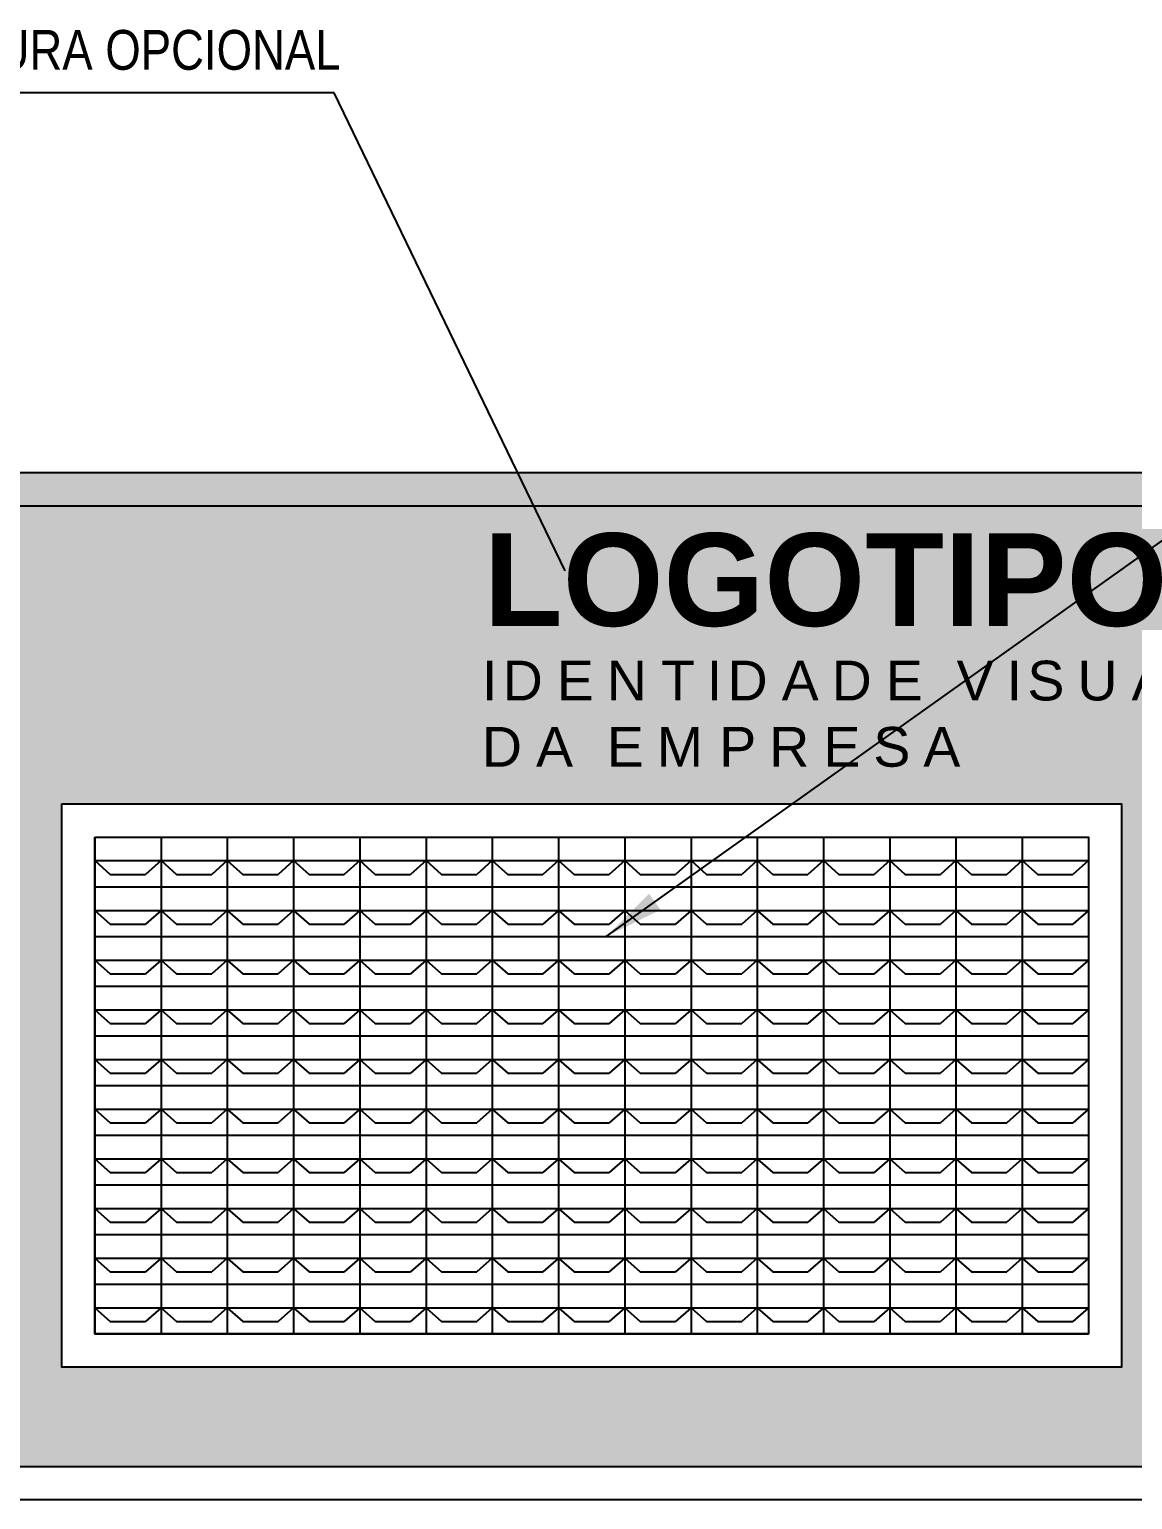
# Model space of a CAD drawing. Header units: millimetres. Extents: x 1170 to 1315, y 90 to 135.
# Drawn here: x 1214.88 to 1218.211, y 110.199 to 114.637 of the extents above; entities that cross this region are included whole.
import ezdxf

# ---------------------------------------------------------------- set-up
doc = ezdxf.new("R2010")
doc.units = ezdxf.units.MM
doc.header["$LTSCALE"] = 20
doc.header["$MEASUREMENT"] = 0
doc.layers.get('0').update_dxf_attribs({"linetype": 'CONTINUOUS'})
doc.layers.add('COTA', color=7, linetype='CONTINUOUS')
doc.layers.add('E-Cta-W', color=7, linetype='CONTINUOUS', lineweight=20)
doc.styles.add('F2', font='ARIALN.TTF')
doc.styles.add('ROMANS', font='romans.shx', dxfattribs={"height": 0.1})
doc.dimstyles.get("Standard").update_dxf_attribs({"dimtxt": 0.18, "dimasz": 0.18, "dimexe": 0.18, "dimexo": 0.0625, "dimgap": 0.09, "dimtad": 0, "dimtih": 1, "dimtoh": 1, "dimdec": 4, "dimzin": 0, "dimdsep": 46, "dimtxsty": 'Standard', "dimcen": 0.09, "dimadec": 0, "dimazin": 0, "dimtfac": 1, "dimtdec": 4, "dimtofl": 0, "dimtmove": 0, "dimatfit": 3, "dimfxl": 1, "dimtolj": 1, "dimtzin": 0, "dimarcsym": 0})

msp = doc.modelspace()

# ---------------------------------------------------------------- hatches: boundary and pattern name
h = msp.add_hatch()
h.set_pattern_fill('DOTS,_O', color=8)
h.set_pattern_definition([(0, (-0.52777, 1.53314), (0.03125, 0.0625), [0, -0.0625])])
h.paths.add_polyline_path([(1196.0679, 113.2987), (1218.9666, 113.2987), (1218.9666, 110.2987), (1196.0666, 110.2987)])
h.paths.add_polyline_path([(1214.9779, 112.2987), (1218.1779, 112.2987), (1218.1779, 110.5987), (1214.9779, 110.5987)], flags=16)
h.paths.add_polyline_path([(1210.4479, 112.2987), (1213.6479, 112.2987), (1213.6479, 110.5987), (1210.4479, 110.5987)], flags=16)
h.paths.add_polyline_path([(1205.9179, 112.2987), (1209.1179, 112.2987), (1209.1179, 110.5987), (1205.9179, 110.5987)], flags=16)
h.paths.add_polyline_path([(1201.3879, 112.2987), (1204.5879, 112.2987), (1204.5879, 110.5987), (1201.3879, 110.5987)], flags=16)
h.paths.add_polyline_path([(1196.8579, 112.2987), (1200.0579, 112.2987), (1200.0579, 110.5987), (1196.8579, 110.5987)], flags=16)

# ---------------------------------------------------------------- linework, layer by layer
at = {"layer": 'COTA', "color": 5, "linetype": 'Continuous'}
for p, q in [((1195.9679, 113.2987), (1219.0666, 113.2987)), ((1195.9679, 113.1987), (1219.0666, 113.1987))]:
    msp.add_line(p, q, dxfattribs=at)
at = {"layer": 'COTA', "color": 7, "linetype": 'Continuous'}
msp.add_line((1215.0779, 112.1987), (1218.0779, 112.1987), dxfattribs=at)
msp.add_line((1215.0779, 112.1987), (1218.0779, 112.1987), dxfattribs=at)
at = {"layer": 'COTA', "color": 8, "linetype": 'Continuous'}
for p, q in [((1215.0779, 112.1987), (1215.0779, 112.0487)), ((1215.2779, 112.1987), (1215.2779, 112.0487)), ((1215.4779, 112.1987), (1215.4779, 112.0487)), ((1215.6779, 112.1987), (1215.6779, 112.0487)), ((1215.8779, 112.1987), (1215.8779, 112.0487)), ((1216.0779, 112.1987), (1216.0779, 112.0487)), ((1216.2779, 112.1987), (1216.2779, 112.0487)), ((1216.4779, 112.1987), (1216.4779, 112.0487)), ((1216.6779, 112.1987), (1216.6779, 112.0487)), ((1216.8779, 112.1987), (1216.8779, 112.0487)), ((1217.0779, 112.1987), (1217.0779, 112.0487)), ((1217.2779, 112.1987), (1217.2779, 112.0487)), ((1217.4779, 112.1987), (1217.4779, 112.0487)), ((1217.6779, 112.1987), (1217.6779, 112.0487)), ((1217.8779, 112.1987), (1217.8779, 112.0487)), ((1218.0779, 112.1987), (1218.0779, 110.6987)), ((1215.0779, 112.1274), (1215.1247, 112.0859)), ((1215.0779, 112.1274), (1215.2779, 112.1274)), ((1215.2779, 112.1274), (1215.231, 112.0859)), ((1215.2779, 112.1274), (1215.3247, 112.0859)), ((1215.2779, 112.1274), (1215.4779, 112.1274)), ((1215.4779, 112.1274), (1215.431, 112.0859)), ((1215.4779, 112.1274), (1215.5247, 112.0859)), ((1215.4779, 112.1274), (1215.6779, 112.1274)), ((1215.6779, 112.1274), (1215.631, 112.0859)), ((1215.6779, 112.1274), (1215.7247, 112.0859)), ((1215.6779, 112.1274), (1215.8779, 112.1274)), ((1215.8779, 112.1274), (1215.831, 112.0859)), ((1215.8779, 112.1274), (1215.9247, 112.0859)), ((1215.8779, 112.1274), (1216.0779, 112.1274)), ((1216.0779, 112.1274), (1216.031, 112.0859)), ((1216.0779, 112.1274), (1216.1247, 112.0859)), ((1216.0779, 112.1274), (1216.2779, 112.1274)), ((1216.2779, 112.1274), (1216.231, 112.0859)), ((1216.2779, 112.1274), (1216.3247, 112.0859)), ((1216.2779, 112.1274), (1216.4779, 112.1274)), ((1216.4779, 112.1274), (1216.431, 112.0859)), ((1216.4779, 112.1274), (1216.5247, 112.0859)), ((1216.4779, 112.1274), (1216.6779, 112.1274)), ((1216.6779, 112.1274), (1216.631, 112.0859)), ((1216.6779, 112.1274), (1216.7247, 112.0859)), ((1216.6779, 112.1274), (1216.8779, 112.1274)), ((1216.8779, 112.1274), (1216.831, 112.0859)), ((1216.8779, 112.1274), (1216.9247, 112.0859)), ((1216.8779, 112.1274), (1217.0779, 112.1274)), ((1217.0779, 112.1274), (1217.031, 112.0859)), ((1217.0779, 112.1274), (1217.1247, 112.0859)), ((1217.0779, 112.1274), (1217.2779, 112.1274)), ((1217.2779, 112.1274), (1217.231, 112.0859)), ((1217.2779, 112.1274), (1217.3247, 112.0859)), ((1217.2779, 112.1274), (1217.4779, 112.1274)), ((1217.4779, 112.1274), (1217.431, 112.0859)), ((1217.4779, 112.1274), (1217.5247, 112.0859)), ((1217.4779, 112.1274), (1217.6779, 112.1274)), ((1217.6779, 112.1274), (1217.631, 112.0859)), ((1217.6779, 112.1274), (1217.7247, 112.0859)), ((1217.6779, 112.1274), (1217.8779, 112.1274)), ((1217.8779, 112.1274), (1217.831, 112.0859)), ((1217.8779, 112.1274), (1217.9247, 112.0859)), ((1217.8779, 112.1274), (1218.0779, 112.1274)), ((1218.0779, 112.1274), (1218.031, 112.0859)), ((1215.1247, 112.0859), (1215.231, 112.0859)), ((1215.3247, 112.0859), (1215.431, 112.0859)), ((1215.5247, 112.0859), (1215.631, 112.0859)), ((1215.7247, 112.0859), (1215.831, 112.0859)), ((1215.9247, 112.0859), (1216.031, 112.0859)), ((1216.1247, 112.0859), (1216.231, 112.0859)), ((1216.3247, 112.0859), (1216.431, 112.0859)), ((1216.5247, 112.0859), (1216.631, 112.0859)), ((1216.7247, 112.0859), (1216.831, 112.0859)), ((1216.9247, 112.0859), (1217.031, 112.0859)), ((1217.1247, 112.0859), (1217.231, 112.0859)), ((1217.3247, 112.0859), (1217.431, 112.0859)), ((1217.5247, 112.0859), (1217.631, 112.0859)), ((1217.7247, 112.0859), (1217.831, 112.0859)), ((1217.9247, 112.0859), (1218.031, 112.0859)), ((1215.0779, 112.0487), (1215.0779, 111.8987)), ((1215.0779, 112.0487), (1215.2779, 112.0487)), ((1215.2779, 112.0487), (1215.2779, 111.8987)), ((1215.2779, 112.0487), (1215.4779, 112.0487)), ((1215.4779, 112.0487), (1215.4779, 111.8987)), ((1215.4779, 112.0487), (1215.6779, 112.0487)), ((1215.6779, 112.0487), (1215.6779, 111.8987)), ((1215.6779, 112.0487), (1215.8779, 112.0487)), ((1215.8779, 112.0487), (1215.8779, 111.8987)), ((1215.8779, 112.0487), (1216.0779, 112.0487)), ((1216.0779, 112.0487), (1216.0779, 111.8987)), ((1216.0779, 112.0487), (1216.2779, 112.0487)), ((1216.2779, 112.0487), (1216.2779, 111.8987)), ((1216.2779, 112.0487), (1216.4779, 112.0487)), ((1216.4779, 112.0487), (1216.4779, 111.8987)), ((1216.4779, 112.0487), (1216.6779, 112.0487)), ((1216.6779, 112.0487), (1216.6779, 111.8987)), ((1216.6779, 112.0487), (1216.8779, 112.0487)), ((1216.8779, 112.0487), (1216.8779, 111.8987)), ((1216.8779, 112.0487), (1217.0779, 112.0487)), ((1217.0779, 112.0487), (1217.0779, 111.8987)), ((1217.0779, 112.0487), (1217.2779, 112.0487)), ((1217.2779, 112.0487), (1217.2779, 111.8987)), ((1217.2779, 112.0487), (1217.4779, 112.0487)), ((1217.4779, 112.0487), (1217.4779, 111.8987)), ((1217.4779, 112.0487), (1217.6779, 112.0487)), ((1217.6779, 112.0487), (1217.6779, 111.8987)), ((1217.6779, 112.0487), (1217.8779, 112.0487)), ((1217.8779, 112.0487), (1217.8779, 111.8987)), ((1217.8779, 112.0487), (1218.0779, 112.0487)), ((1215.0779, 111.9774), (1215.1247, 111.9359)), ((1215.0779, 111.9774), (1215.2779, 111.9774)), ((1215.2779, 111.9774), (1215.231, 111.9359)), ((1215.2779, 111.9774), (1215.3247, 111.9359)), ((1215.2779, 111.9774), (1215.4779, 111.9774)), ((1215.4779, 111.9774), (1215.431, 111.9359)), ((1215.4779, 111.9774), (1215.5247, 111.9359)), ((1215.4779, 111.9774), (1215.6779, 111.9774)), ((1215.6779, 111.9774), (1215.631, 111.9359)), ((1215.6779, 111.9774), (1215.7247, 111.9359)), ((1215.6779, 111.9774), (1215.8779, 111.9774)), ((1215.8779, 111.9774), (1215.831, 111.9359)), ((1215.8779, 111.9774), (1215.9247, 111.9359)), ((1215.8779, 111.9774), (1216.0779, 111.9774)), ((1216.0779, 111.9774), (1216.031, 111.9359)), ((1216.0779, 111.9774), (1216.1247, 111.9359)), ((1216.0779, 111.9774), (1216.2779, 111.9774)), ((1216.2779, 111.9774), (1216.231, 111.9359)), ((1216.2779, 111.9774), (1216.3247, 111.9359)), ((1216.2779, 111.9774), (1216.4779, 111.9774)), ((1216.4779, 111.9774), (1216.431, 111.9359)), ((1216.4779, 111.9774), (1216.5247, 111.9359)), ((1216.4779, 111.9774), (1216.6779, 111.9774)), ((1216.6779, 111.9774), (1216.631, 111.9359)), ((1216.6779, 111.9774), (1216.7247, 111.9359)), ((1216.6779, 111.9774), (1216.8779, 111.9774)), ((1216.8779, 111.9774), (1216.831, 111.9359)), ((1216.8779, 111.9774), (1216.9247, 111.9359)), ((1216.8779, 111.9774), (1217.0779, 111.9774)), ((1217.0779, 111.9774), (1217.031, 111.9359)), ((1217.0779, 111.9774), (1217.1247, 111.9359)), ((1217.0779, 111.9774), (1217.2779, 111.9774)), ((1217.2779, 111.9774), (1217.231, 111.9359)), ((1217.2779, 111.9774), (1217.3247, 111.9359)), ((1217.2779, 111.9774), (1217.4779, 111.9774)), ((1217.4779, 111.9774), (1217.431, 111.9359)), ((1217.4779, 111.9774), (1217.5247, 111.9359)), ((1217.4779, 111.9774), (1217.6779, 111.9774)), ((1217.6779, 111.9774), (1217.631, 111.9359)), ((1217.6779, 111.9774), (1217.7247, 111.9359)), ((1217.6779, 111.9774), (1217.8779, 111.9774)), ((1217.8779, 111.9774), (1217.831, 111.9359)), ((1217.8779, 111.9774), (1217.9247, 111.9359)), ((1217.8779, 111.9774), (1218.0779, 111.9774)), ((1218.0779, 111.9774), (1218.031, 111.9359)), ((1215.1247, 111.9359), (1215.231, 111.9359)), ((1215.3247, 111.9359), (1215.431, 111.9359)), ((1215.5247, 111.9359), (1215.631, 111.9359)), ((1215.7247, 111.9359), (1215.831, 111.9359)), ((1215.9247, 111.9359), (1216.031, 111.9359)), ((1216.1247, 111.9359), (1216.231, 111.9359)), ((1216.3247, 111.9359), (1216.431, 111.9359)), ((1216.5247, 111.9359), (1216.631, 111.9359)), ((1216.7247, 111.9359), (1216.831, 111.9359)), ((1216.9247, 111.9359), (1217.031, 111.9359)), ((1217.1247, 111.9359), (1217.231, 111.9359)), ((1217.3247, 111.9359), (1217.431, 111.9359)), ((1217.5247, 111.9359), (1217.631, 111.9359)), ((1217.7247, 111.9359), (1217.831, 111.9359)), ((1217.9247, 111.9359), (1218.031, 111.9359)), ((1215.0779, 111.8987), (1215.0779, 111.7487)), ((1215.0779, 111.8987), (1215.2779, 111.8987)), ((1215.2779, 111.8987), (1215.2779, 111.7487)), ((1215.2779, 111.8987), (1215.4779, 111.8987)), ((1215.4779, 111.8987), (1215.4779, 111.7487)), ((1215.4779, 111.8987), (1215.6779, 111.8987)), ((1215.6779, 111.8987), (1215.6779, 111.7487)), ((1215.6779, 111.8987), (1215.8779, 111.8987)), ((1215.8779, 111.8987), (1215.8779, 111.7487)), ((1215.8779, 111.8987), (1216.0779, 111.8987)), ((1216.0779, 111.8987), (1216.0779, 111.7487)), ((1216.0779, 111.8987), (1216.2779, 111.8987)), ((1216.2779, 111.8987), (1216.2779, 111.7487)), ((1216.2779, 111.8987), (1216.4779, 111.8987)), ((1216.4779, 111.8987), (1216.4779, 111.7487)), ((1216.4779, 111.8987), (1216.6779, 111.8987)), ((1216.6779, 111.8987), (1216.6779, 111.7487)), ((1216.6779, 111.8987), (1216.8779, 111.8987)), ((1216.8779, 111.8987), (1216.8779, 111.7487)), ((1216.8779, 111.8987), (1217.0779, 111.8987)), ((1217.0779, 111.8987), (1217.0779, 111.7487)), ((1217.0779, 111.8987), (1217.2779, 111.8987)), ((1217.2779, 111.8987), (1217.2779, 111.7487)), ((1217.2779, 111.8987), (1217.4779, 111.8987)), ((1217.4779, 111.8987), (1217.4779, 111.7487)), ((1217.4779, 111.8987), (1217.6779, 111.8987)), ((1217.6779, 111.8987), (1217.6779, 111.7487)), ((1217.6779, 111.8987), (1217.8779, 111.8987)), ((1217.8779, 111.8987), (1217.8779, 111.7487)), ((1217.8779, 111.8987), (1218.0779, 111.8987)), ((1215.0779, 111.8274), (1215.1247, 111.7859)), ((1215.0779, 111.8274), (1215.2779, 111.8274)), ((1215.2779, 111.8274), (1215.231, 111.7859)), ((1215.2779, 111.8274), (1215.3247, 111.7859)), ((1215.2779, 111.8274), (1215.4779, 111.8274)), ((1215.4779, 111.8274), (1215.431, 111.7859)), ((1215.4779, 111.8274), (1215.5247, 111.7859)), ((1215.4779, 111.8274), (1215.6779, 111.8274)), ((1215.6779, 111.8274), (1215.631, 111.7859)), ((1215.6779, 111.8274), (1215.7247, 111.7859)), ((1215.6779, 111.8274), (1215.8779, 111.8274)), ((1215.8779, 111.8274), (1215.831, 111.7859)), ((1215.8779, 111.8274), (1215.9247, 111.7859)), ((1215.8779, 111.8274), (1216.0779, 111.8274)), ((1216.0779, 111.8274), (1216.031, 111.7859)), ((1216.0779, 111.8274), (1216.1247, 111.7859)), ((1216.0779, 111.8274), (1216.2779, 111.8274)), ((1216.2779, 111.8274), (1216.231, 111.7859)), ((1216.2779, 111.8274), (1216.3247, 111.7859)), ((1216.2779, 111.8274), (1216.4779, 111.8274)), ((1216.4779, 111.8274), (1216.431, 111.7859)), ((1216.4779, 111.8274), (1216.5247, 111.7859)), ((1216.4779, 111.8274), (1216.6779, 111.8274)), ((1216.6779, 111.8274), (1216.631, 111.7859)), ((1216.6779, 111.8274), (1216.7247, 111.7859)), ((1216.6779, 111.8274), (1216.8779, 111.8274)), ((1216.8779, 111.8274), (1216.831, 111.7859)), ((1216.8779, 111.8274), (1216.9247, 111.7859)), ((1216.8779, 111.8274), (1217.0779, 111.8274)), ((1217.0779, 111.8274), (1217.031, 111.7859)), ((1217.0779, 111.8274), (1217.1247, 111.7859)), ((1217.0779, 111.8274), (1217.2779, 111.8274)), ((1217.2779, 111.8274), (1217.231, 111.7859)), ((1217.2779, 111.8274), (1217.3247, 111.7859)), ((1217.2779, 111.8274), (1217.4779, 111.8274)), ((1217.4779, 111.8274), (1217.431, 111.7859)), ((1217.4779, 111.8274), (1217.5247, 111.7859)), ((1217.4779, 111.8274), (1217.6779, 111.8274)), ((1217.6779, 111.8274), (1217.631, 111.7859)), ((1217.6779, 111.8274), (1217.7247, 111.7859)), ((1217.6779, 111.8274), (1217.8779, 111.8274)), ((1217.8779, 111.8274), (1217.831, 111.7859)), ((1217.8779, 111.8274), (1217.9247, 111.7859)), ((1217.8779, 111.8274), (1218.0779, 111.8274)), ((1218.0779, 111.8274), (1218.031, 111.7859)), ((1215.0779, 111.7487), (1215.0779, 111.5987)), ((1215.0779, 111.7487), (1215.2779, 111.7487)), ((1215.1247, 111.7859), (1215.231, 111.7859)), ((1215.2779, 111.7487), (1215.2779, 111.5987)), ((1215.2779, 111.7487), (1215.4779, 111.7487)), ((1215.3247, 111.7859), (1215.431, 111.7859)), ((1215.4779, 111.7487), (1215.4779, 111.5987)), ((1215.4779, 111.7487), (1215.6779, 111.7487)), ((1215.5247, 111.7859), (1215.631, 111.7859)), ((1215.6779, 111.7487), (1215.6779, 111.5987)), ((1215.6779, 111.7487), (1215.8779, 111.7487)), ((1215.7247, 111.7859), (1215.831, 111.7859)), ((1215.8779, 111.7487), (1215.8779, 111.5987)), ((1215.8779, 111.7487), (1216.0779, 111.7487)), ((1215.9247, 111.7859), (1216.031, 111.7859)), ((1216.0779, 111.7487), (1216.0779, 111.5987)), ((1216.0779, 111.7487), (1216.2779, 111.7487)), ((1216.1247, 111.7859), (1216.231, 111.7859)), ((1216.2779, 111.7487), (1216.2779, 111.5987)), ((1216.2779, 111.7487), (1216.4779, 111.7487)), ((1216.3247, 111.7859), (1216.431, 111.7859)), ((1216.4779, 111.7487), (1216.4779, 111.5987)), ((1216.4779, 111.7487), (1216.6779, 111.7487)), ((1216.5247, 111.7859), (1216.631, 111.7859)), ((1216.6779, 111.7487), (1216.6779, 111.5987)), ((1216.6779, 111.7487), (1216.8779, 111.7487)), ((1216.7247, 111.7859), (1216.831, 111.7859)), ((1216.8779, 111.7487), (1216.8779, 111.5987)), ((1216.8779, 111.7487), (1217.0779, 111.7487)), ((1216.9247, 111.7859), (1217.031, 111.7859)), ((1217.0779, 111.7487), (1217.0779, 111.5987)), ((1217.0779, 111.7487), (1217.2779, 111.7487)), ((1217.1247, 111.7859), (1217.231, 111.7859)), ((1217.2779, 111.7487), (1217.2779, 111.5987)), ((1217.2779, 111.7487), (1217.4779, 111.7487)), ((1217.3247, 111.7859), (1217.431, 111.7859)), ((1217.4779, 111.7487), (1217.4779, 111.5987)), ((1217.4779, 111.7487), (1217.6779, 111.7487)), ((1217.5247, 111.7859), (1217.631, 111.7859)), ((1217.6779, 111.7487), (1217.6779, 111.5987)), ((1217.6779, 111.7487), (1217.8779, 111.7487)), ((1217.7247, 111.7859), (1217.831, 111.7859)), ((1217.8779, 111.7487), (1217.8779, 111.5987)), ((1217.8779, 111.7487), (1218.0779, 111.7487)), ((1217.9247, 111.7859), (1218.031, 111.7859)), ((1215.0779, 111.6774), (1215.1247, 111.6359)), ((1215.0779, 111.6774), (1215.2779, 111.6774)), ((1215.2779, 111.6774), (1215.231, 111.6359)), ((1215.2779, 111.6774), (1215.3247, 111.6359)), ((1215.2779, 111.6774), (1215.4779, 111.6774)), ((1215.4779, 111.6774), (1215.431, 111.6359)), ((1215.4779, 111.6774), (1215.5247, 111.6359)), ((1215.4779, 111.6774), (1215.6779, 111.6774)), ((1215.6779, 111.6774), (1215.631, 111.6359)), ((1215.6779, 111.6774), (1215.7247, 111.6359)), ((1215.6779, 111.6774), (1215.8779, 111.6774)), ((1215.8779, 111.6774), (1215.831, 111.6359)), ((1215.8779, 111.6774), (1215.9247, 111.6359)), ((1215.8779, 111.6774), (1216.0779, 111.6774)), ((1216.0779, 111.6774), (1216.031, 111.6359)), ((1216.0779, 111.6774), (1216.1247, 111.6359)), ((1216.0779, 111.6774), (1216.2779, 111.6774)), ((1216.2779, 111.6774), (1216.231, 111.6359)), ((1216.2779, 111.6774), (1216.3247, 111.6359)), ((1216.2779, 111.6774), (1216.4779, 111.6774)), ((1216.4779, 111.6774), (1216.431, 111.6359)), ((1216.4779, 111.6774), (1216.5247, 111.6359)), ((1216.4779, 111.6774), (1216.6779, 111.6774)), ((1216.6779, 111.6774), (1216.631, 111.6359)), ((1216.6779, 111.6774), (1216.7247, 111.6359)), ((1216.6779, 111.6774), (1216.8779, 111.6774)), ((1216.8779, 111.6774), (1216.831, 111.6359)), ((1216.8779, 111.6774), (1216.9247, 111.6359)), ((1216.8779, 111.6774), (1217.0779, 111.6774)), ((1217.0779, 111.6774), (1217.031, 111.6359)), ((1217.0779, 111.6774), (1217.1247, 111.6359)), ((1217.0779, 111.6774), (1217.2779, 111.6774)), ((1217.2779, 111.6774), (1217.231, 111.6359)), ((1217.2779, 111.6774), (1217.3247, 111.6359)), ((1217.2779, 111.6774), (1217.4779, 111.6774)), ((1217.4779, 111.6774), (1217.431, 111.6359)), ((1217.4779, 111.6774), (1217.5247, 111.6359)), ((1217.4779, 111.6774), (1217.6779, 111.6774)), ((1217.6779, 111.6774), (1217.631, 111.6359)), ((1217.6779, 111.6774), (1217.7247, 111.6359)), ((1217.6779, 111.6774), (1217.8779, 111.6774)), ((1217.8779, 111.6774), (1217.831, 111.6359)), ((1217.8779, 111.6774), (1217.9247, 111.6359)), ((1217.8779, 111.6774), (1218.0779, 111.6774)), ((1218.0779, 111.6774), (1218.031, 111.6359)), ((1215.1247, 111.6359), (1215.231, 111.6359)), ((1215.3247, 111.6359), (1215.431, 111.6359)), ((1215.5247, 111.6359), (1215.631, 111.6359)), ((1215.7247, 111.6359), (1215.831, 111.6359)), ((1215.9247, 111.6359), (1216.031, 111.6359)), ((1216.1247, 111.6359), (1216.231, 111.6359)), ((1216.3247, 111.6359), (1216.431, 111.6359)), ((1216.5247, 111.6359), (1216.631, 111.6359)), ((1216.7247, 111.6359), (1216.831, 111.6359)), ((1216.9247, 111.6359), (1217.031, 111.6359)), ((1217.1247, 111.6359), (1217.231, 111.6359)), ((1217.3247, 111.6359), (1217.431, 111.6359)), ((1217.5247, 111.6359), (1217.631, 111.6359)), ((1217.7247, 111.6359), (1217.831, 111.6359)), ((1217.9247, 111.6359), (1218.031, 111.6359)), ((1215.0779, 111.5987), (1215.0779, 111.4487)), ((1215.0779, 111.5987), (1215.2779, 111.5987)), ((1215.2779, 111.5987), (1215.2779, 111.4487)), ((1215.2779, 111.5987), (1215.4779, 111.5987)), ((1215.4779, 111.5987), (1215.4779, 111.4487)), ((1215.4779, 111.5987), (1215.6779, 111.5987)), ((1215.6779, 111.5987), (1215.6779, 111.4487)), ((1215.6779, 111.5987), (1215.8779, 111.5987)), ((1215.8779, 111.5987), (1215.8779, 111.4487)), ((1215.8779, 111.5987), (1216.0779, 111.5987)), ((1216.0779, 111.5987), (1216.0779, 111.4487)), ((1216.0779, 111.5987), (1216.2779, 111.5987)), ((1216.2779, 111.5987), (1216.2779, 111.4487)), ((1216.2779, 111.5987), (1216.4779, 111.5987)), ((1216.4779, 111.5987), (1216.4779, 111.4487)), ((1216.4779, 111.5987), (1216.6779, 111.5987)), ((1216.6779, 111.5987), (1216.6779, 111.4487)), ((1216.6779, 111.5987), (1216.8779, 111.5987)), ((1216.8779, 111.5987), (1216.8779, 111.4487)), ((1216.8779, 111.5987), (1217.0779, 111.5987)), ((1217.0779, 111.5987), (1217.0779, 111.4487)), ((1217.0779, 111.5987), (1217.2779, 111.5987)), ((1217.2779, 111.5987), (1217.2779, 111.4487)), ((1217.2779, 111.5987), (1217.4779, 111.5987)), ((1217.4779, 111.5987), (1217.4779, 111.4487)), ((1217.4779, 111.5987), (1217.6779, 111.5987)), ((1217.6779, 111.5987), (1217.6779, 111.4487)), ((1217.6779, 111.5987), (1217.8779, 111.5987)), ((1217.8779, 111.5987), (1217.8779, 111.4487)), ((1217.8779, 111.5987), (1218.0779, 111.5987)), ((1215.0779, 111.5274), (1215.1247, 111.4859)), ((1215.0779, 111.5274), (1215.2779, 111.5274)), ((1215.2779, 111.5274), (1215.231, 111.4859)), ((1215.2779, 111.5274), (1215.3247, 111.4859)), ((1215.2779, 111.5274), (1215.4779, 111.5274)), ((1215.4779, 111.5274), (1215.431, 111.4859)), ((1215.4779, 111.5274), (1215.5247, 111.4859)), ((1215.4779, 111.5274), (1215.6779, 111.5274)), ((1215.6779, 111.5274), (1215.631, 111.4859)), ((1215.6779, 111.5274), (1215.7247, 111.4859)), ((1215.6779, 111.5274), (1215.8779, 111.5274)), ((1215.8779, 111.5274), (1215.831, 111.4859)), ((1215.8779, 111.5274), (1215.9247, 111.4859)), ((1215.8779, 111.5274), (1216.0779, 111.5274)), ((1216.0779, 111.5274), (1216.031, 111.4859)), ((1216.0779, 111.5274), (1216.1247, 111.4859)), ((1216.0779, 111.5274), (1216.2779, 111.5274)), ((1216.2779, 111.5274), (1216.231, 111.4859)), ((1216.2779, 111.5274), (1216.3247, 111.4859)), ((1216.2779, 111.5274), (1216.4779, 111.5274)), ((1216.4779, 111.5274), (1216.431, 111.4859)), ((1216.4779, 111.5274), (1216.5247, 111.4859)), ((1216.4779, 111.5274), (1216.6779, 111.5274)), ((1216.6779, 111.5274), (1216.631, 111.4859)), ((1216.6779, 111.5274), (1216.7247, 111.4859)), ((1216.6779, 111.5274), (1216.8779, 111.5274)), ((1216.8779, 111.5274), (1216.831, 111.4859)), ((1216.8779, 111.5274), (1216.9247, 111.4859)), ((1216.8779, 111.5274), (1217.0779, 111.5274)), ((1217.0779, 111.5274), (1217.031, 111.4859)), ((1217.0779, 111.5274), (1217.1247, 111.4859)), ((1217.0779, 111.5274), (1217.2779, 111.5274)), ((1217.2779, 111.5274), (1217.231, 111.4859)), ((1217.2779, 111.5274), (1217.3247, 111.4859)), ((1217.2779, 111.5274), (1217.4779, 111.5274)), ((1217.4779, 111.5274), (1217.431, 111.4859)), ((1217.4779, 111.5274), (1217.5247, 111.4859)), ((1217.4779, 111.5274), (1217.6779, 111.5274)), ((1217.6779, 111.5274), (1217.631, 111.4859)), ((1217.6779, 111.5274), (1217.7247, 111.4859)), ((1217.6779, 111.5274), (1217.8779, 111.5274)), ((1217.8779, 111.5274), (1217.831, 111.4859)), ((1217.8779, 111.5274), (1217.9247, 111.4859)), ((1217.8779, 111.5274), (1218.0779, 111.5274)), ((1218.0779, 111.5274), (1218.031, 111.4859)), ((1215.1247, 111.4859), (1215.231, 111.4859)), ((1215.3247, 111.4859), (1215.431, 111.4859)), ((1215.5247, 111.4859), (1215.631, 111.4859)), ((1215.7247, 111.4859), (1215.831, 111.4859)), ((1215.9247, 111.4859), (1216.031, 111.4859)), ((1216.1247, 111.4859), (1216.231, 111.4859)), ((1216.3247, 111.4859), (1216.431, 111.4859)), ((1216.5247, 111.4859), (1216.631, 111.4859)), ((1216.7247, 111.4859), (1216.831, 111.4859)), ((1216.9247, 111.4859), (1217.031, 111.4859)), ((1217.1247, 111.4859), (1217.231, 111.4859)), ((1217.3247, 111.4859), (1217.431, 111.4859)), ((1217.5247, 111.4859), (1217.631, 111.4859)), ((1217.7247, 111.4859), (1217.831, 111.4859)), ((1217.9247, 111.4859), (1218.031, 111.4859)), ((1215.0779, 111.4487), (1215.0779, 111.2987)), ((1215.0779, 111.4487), (1215.2779, 111.4487)), ((1215.2779, 111.4487), (1215.2779, 111.2987)), ((1215.2779, 111.4487), (1215.4779, 111.4487)), ((1215.4779, 111.4487), (1215.4779, 111.2987)), ((1215.4779, 111.4487), (1215.6779, 111.4487)), ((1215.6779, 111.4487), (1215.6779, 111.2987)), ((1215.6779, 111.4487), (1215.8779, 111.4487)), ((1215.8779, 111.4487), (1215.8779, 111.2987)), ((1215.8779, 111.4487), (1216.0779, 111.4487)), ((1216.0779, 111.4487), (1216.0779, 111.2987)), ((1216.0779, 111.4487), (1216.2779, 111.4487)), ((1216.2779, 111.4487), (1216.2779, 111.2987)), ((1216.2779, 111.4487), (1216.4779, 111.4487)), ((1216.4779, 111.4487), (1216.4779, 111.2987)), ((1216.4779, 111.4487), (1216.6779, 111.4487)), ((1216.6779, 111.4487), (1216.6779, 111.2987)), ((1216.6779, 111.4487), (1216.8779, 111.4487)), ((1216.8779, 111.4487), (1216.8779, 111.2987)), ((1216.8779, 111.4487), (1217.0779, 111.4487)), ((1217.0779, 111.4487), (1217.0779, 111.2987)), ((1217.0779, 111.4487), (1217.2779, 111.4487)), ((1217.2779, 111.4487), (1217.2779, 111.2987)), ((1217.2779, 111.4487), (1217.4779, 111.4487)), ((1217.4779, 111.4487), (1217.4779, 111.2987)), ((1217.4779, 111.4487), (1217.6779, 111.4487)), ((1217.6779, 111.4487), (1217.6779, 111.2987)), ((1217.6779, 111.4487), (1217.8779, 111.4487)), ((1217.8779, 111.4487), (1217.8779, 111.2987)), ((1217.8779, 111.4487), (1218.0779, 111.4487)), ((1215.0779, 111.3774), (1215.1247, 111.3359)), ((1215.0779, 111.3774), (1215.2779, 111.3774)), ((1215.2779, 111.3774), (1215.231, 111.3359)), ((1215.2779, 111.3774), (1215.3247, 111.3359)), ((1215.2779, 111.3774), (1215.4779, 111.3774)), ((1215.4779, 111.3774), (1215.431, 111.3359)), ((1215.4779, 111.3774), (1215.5247, 111.3359)), ((1215.4779, 111.3774), (1215.6779, 111.3774)), ((1215.6779, 111.3774), (1215.631, 111.3359)), ((1215.6779, 111.3774), (1215.7247, 111.3359)), ((1215.6779, 111.3774), (1215.8779, 111.3774)), ((1215.8779, 111.3774), (1215.831, 111.3359)), ((1215.8779, 111.3774), (1215.9247, 111.3359)), ((1215.8779, 111.3774), (1216.0779, 111.3774)), ((1216.0779, 111.3774), (1216.031, 111.3359)), ((1216.0779, 111.3774), (1216.1247, 111.3359)), ((1216.0779, 111.3774), (1216.2779, 111.3774)), ((1216.2779, 111.3774), (1216.231, 111.3359)), ((1216.2779, 111.3774), (1216.3247, 111.3359)), ((1216.2779, 111.3774), (1216.4779, 111.3774)), ((1216.4779, 111.3774), (1216.431, 111.3359)), ((1216.4779, 111.3774), (1216.5247, 111.3359)), ((1216.4779, 111.3774), (1216.6779, 111.3774)), ((1216.6779, 111.3774), (1216.631, 111.3359)), ((1216.6779, 111.3774), (1216.7247, 111.3359)), ((1216.6779, 111.3774), (1216.8779, 111.3774)), ((1216.8779, 111.3774), (1216.831, 111.3359)), ((1216.8779, 111.3774), (1216.9247, 111.3359)), ((1216.8779, 111.3774), (1217.0779, 111.3774)), ((1217.0779, 111.3774), (1217.031, 111.3359)), ((1217.0779, 111.3774), (1217.1247, 111.3359)), ((1217.0779, 111.3774), (1217.2779, 111.3774)), ((1217.2779, 111.3774), (1217.231, 111.3359)), ((1217.2779, 111.3774), (1217.3247, 111.3359)), ((1217.2779, 111.3774), (1217.4779, 111.3774)), ((1217.4779, 111.3774), (1217.431, 111.3359)), ((1217.4779, 111.3774), (1217.5247, 111.3359)), ((1217.4779, 111.3774), (1217.6779, 111.3774)), ((1217.6779, 111.3774), (1217.631, 111.3359)), ((1217.6779, 111.3774), (1217.7247, 111.3359)), ((1217.6779, 111.3774), (1217.8779, 111.3774)), ((1217.8779, 111.3774), (1217.831, 111.3359)), ((1217.8779, 111.3774), (1217.9247, 111.3359)), ((1217.8779, 111.3774), (1218.0779, 111.3774)), ((1218.0779, 111.3774), (1218.031, 111.3359)), ((1215.1247, 111.3359), (1215.231, 111.3359)), ((1215.3247, 111.3359), (1215.431, 111.3359)), ((1215.5247, 111.3359), (1215.631, 111.3359)), ((1215.7247, 111.3359), (1215.831, 111.3359)), ((1215.9247, 111.3359), (1216.031, 111.3359)), ((1216.1247, 111.3359), (1216.231, 111.3359)), ((1216.3247, 111.3359), (1216.431, 111.3359)), ((1216.5247, 111.3359), (1216.631, 111.3359)), ((1216.7247, 111.3359), (1216.831, 111.3359)), ((1216.9247, 111.3359), (1217.031, 111.3359)), ((1217.1247, 111.3359), (1217.231, 111.3359)), ((1217.3247, 111.3359), (1217.431, 111.3359)), ((1217.5247, 111.3359), (1217.631, 111.3359)), ((1217.7247, 111.3359), (1217.831, 111.3359)), ((1217.9247, 111.3359), (1218.031, 111.3359)), ((1215.0779, 111.2987), (1215.0779, 111.1487)), ((1215.0779, 111.2987), (1215.2779, 111.2987)), ((1215.2779, 111.2987), (1215.2779, 111.1487)), ((1215.2779, 111.2987), (1215.4779, 111.2987)), ((1215.4779, 111.2987), (1215.4779, 111.1487)), ((1215.4779, 111.2987), (1215.6779, 111.2987)), ((1215.6779, 111.2987), (1215.6779, 111.1487)), ((1215.6779, 111.2987), (1215.8779, 111.2987)), ((1215.8779, 111.2987), (1215.8779, 111.1487)), ((1215.8779, 111.2987), (1216.0779, 111.2987)), ((1216.0779, 111.2987), (1216.0779, 111.1487)), ((1216.0779, 111.2987), (1216.2779, 111.2987)), ((1216.2779, 111.2987), (1216.2779, 111.1487)), ((1216.2779, 111.2987), (1216.4779, 111.2987)), ((1216.4779, 111.2987), (1216.4779, 111.1487)), ((1216.4779, 111.2987), (1216.6779, 111.2987)), ((1216.6779, 111.2987), (1216.6779, 111.1487)), ((1216.6779, 111.2987), (1216.8779, 111.2987)), ((1216.8779, 111.2987), (1216.8779, 111.1487)), ((1216.8779, 111.2987), (1217.0779, 111.2987)), ((1217.0779, 111.2987), (1217.0779, 111.1487)), ((1217.0779, 111.2987), (1217.2779, 111.2987)), ((1217.2779, 111.2987), (1217.2779, 111.1487)), ((1217.2779, 111.2987), (1217.4779, 111.2987)), ((1217.4779, 111.2987), (1217.4779, 111.1487)), ((1217.4779, 111.2987), (1217.6779, 111.2987)), ((1217.6779, 111.2987), (1217.6779, 111.1487)), ((1217.6779, 111.2987), (1217.8779, 111.2987)), ((1217.8779, 111.2987), (1217.8779, 111.1487)), ((1217.8779, 111.2987), (1218.0779, 111.2987)), ((1215.0779, 111.2274), (1215.1247, 111.1859)), ((1215.0779, 111.2274), (1215.2779, 111.2274)), ((1215.2779, 111.2274), (1215.231, 111.1859)), ((1215.2779, 111.2274), (1215.3247, 111.1859)), ((1215.2779, 111.2274), (1215.4779, 111.2274)), ((1215.4779, 111.2274), (1215.431, 111.1859)), ((1215.4779, 111.2274), (1215.5247, 111.1859)), ((1215.4779, 111.2274), (1215.6779, 111.2274)), ((1215.6779, 111.2274), (1215.631, 111.1859)), ((1215.6779, 111.2274), (1215.7247, 111.1859)), ((1215.6779, 111.2274), (1215.8779, 111.2274)), ((1215.8779, 111.2274), (1215.831, 111.1859)), ((1215.8779, 111.2274), (1215.9247, 111.1859)), ((1215.8779, 111.2274), (1216.0779, 111.2274)), ((1216.0779, 111.2274), (1216.031, 111.1859)), ((1216.0779, 111.2274), (1216.1247, 111.1859)), ((1216.0779, 111.2274), (1216.2779, 111.2274)), ((1216.2779, 111.2274), (1216.231, 111.1859)), ((1216.2779, 111.2274), (1216.3247, 111.1859)), ((1216.2779, 111.2274), (1216.4779, 111.2274)), ((1216.4779, 111.2274), (1216.431, 111.1859)), ((1216.4779, 111.2274), (1216.5247, 111.1859)), ((1216.4779, 111.2274), (1216.6779, 111.2274)), ((1216.6779, 111.2274), (1216.631, 111.1859)), ((1216.6779, 111.2274), (1216.7247, 111.1859)), ((1216.6779, 111.2274), (1216.8779, 111.2274)), ((1216.8779, 111.2274), (1216.831, 111.1859)), ((1216.8779, 111.2274), (1216.9247, 111.1859)), ((1216.8779, 111.2274), (1217.0779, 111.2274)), ((1217.0779, 111.2274), (1217.031, 111.1859)), ((1217.0779, 111.2274), (1217.1247, 111.1859)), ((1217.0779, 111.2274), (1217.2779, 111.2274)), ((1217.2779, 111.2274), (1217.231, 111.1859)), ((1217.2779, 111.2274), (1217.3247, 111.1859)), ((1217.2779, 111.2274), (1217.4779, 111.2274)), ((1217.4779, 111.2274), (1217.431, 111.1859)), ((1217.4779, 111.2274), (1217.5247, 111.1859)), ((1217.4779, 111.2274), (1217.6779, 111.2274)), ((1217.6779, 111.2274), (1217.631, 111.1859)), ((1217.6779, 111.2274), (1217.7247, 111.1859)), ((1217.6779, 111.2274), (1217.8779, 111.2274)), ((1217.8779, 111.2274), (1217.831, 111.1859)), ((1217.8779, 111.2274), (1217.9247, 111.1859)), ((1217.8779, 111.2274), (1218.0779, 111.2274)), ((1218.0779, 111.2274), (1218.031, 111.1859)), ((1215.1247, 111.1859), (1215.231, 111.1859)), ((1215.3247, 111.1859), (1215.431, 111.1859)), ((1215.5247, 111.1859), (1215.631, 111.1859)), ((1215.7247, 111.1859), (1215.831, 111.1859)), ((1215.9247, 111.1859), (1216.031, 111.1859)), ((1216.1247, 111.1859), (1216.231, 111.1859)), ((1216.3247, 111.1859), (1216.431, 111.1859)), ((1216.5247, 111.1859), (1216.631, 111.1859)), ((1216.7247, 111.1859), (1216.831, 111.1859)), ((1216.9247, 111.1859), (1217.031, 111.1859)), ((1217.1247, 111.1859), (1217.231, 111.1859)), ((1217.3247, 111.1859), (1217.431, 111.1859)), ((1217.5247, 111.1859), (1217.631, 111.1859)), ((1217.7247, 111.1859), (1217.831, 111.1859)), ((1217.9247, 111.1859), (1218.031, 111.1859)), ((1215.0779, 111.1487), (1215.0779, 110.9987)), ((1215.0779, 111.1487), (1215.2779, 111.1487)), ((1215.2779, 111.1487), (1215.2779, 110.9987)), ((1215.2779, 111.1487), (1215.4779, 111.1487)), ((1215.4779, 111.1487), (1215.4779, 110.9987)), ((1215.4779, 111.1487), (1215.6779, 111.1487)), ((1215.6779, 111.1487), (1215.6779, 110.9987)), ((1215.6779, 111.1487), (1215.8779, 111.1487)), ((1215.8779, 111.1487), (1215.8779, 110.9987)), ((1215.8779, 111.1487), (1216.0779, 111.1487)), ((1216.0779, 111.1487), (1216.0779, 110.9987)), ((1216.0779, 111.1487), (1216.2779, 111.1487)), ((1216.2779, 111.1487), (1216.2779, 110.9987)), ((1216.2779, 111.1487), (1216.4779, 111.1487)), ((1216.4779, 111.1487), (1216.4779, 110.9987)), ((1216.4779, 111.1487), (1216.6779, 111.1487)), ((1216.6779, 111.1487), (1216.6779, 110.9987)), ((1216.6779, 111.1487), (1216.8779, 111.1487)), ((1216.8779, 111.1487), (1216.8779, 110.9987)), ((1216.8779, 111.1487), (1217.0779, 111.1487)), ((1217.0779, 111.1487), (1217.0779, 110.9987)), ((1217.0779, 111.1487), (1217.2779, 111.1487)), ((1217.2779, 111.1487), (1217.2779, 110.9987)), ((1217.2779, 111.1487), (1217.4779, 111.1487)), ((1217.4779, 111.1487), (1217.4779, 110.9987)), ((1217.4779, 111.1487), (1217.6779, 111.1487)), ((1217.6779, 111.1487), (1217.6779, 110.9987)), ((1217.6779, 111.1487), (1217.8779, 111.1487)), ((1217.8779, 111.1487), (1217.8779, 110.9987)), ((1217.8779, 111.1487), (1218.0779, 111.1487)), ((1215.0779, 111.0774), (1215.1247, 111.0359)), ((1215.0779, 111.0774), (1215.2779, 111.0774)), ((1215.2779, 111.0774), (1215.231, 111.0359)), ((1215.2779, 111.0774), (1215.3247, 111.0359)), ((1215.2779, 111.0774), (1215.4779, 111.0774)), ((1215.4779, 111.0774), (1215.431, 111.0359)), ((1215.4779, 111.0774), (1215.5247, 111.0359)), ((1215.4779, 111.0774), (1215.6779, 111.0774)), ((1215.6779, 111.0774), (1215.631, 111.0359)), ((1215.6779, 111.0774), (1215.7247, 111.0359)), ((1215.6779, 111.0774), (1215.8779, 111.0774)), ((1215.8779, 111.0774), (1215.831, 111.0359)), ((1215.8779, 111.0774), (1215.9247, 111.0359)), ((1215.8779, 111.0774), (1216.0779, 111.0774)), ((1216.0779, 111.0774), (1216.031, 111.0359)), ((1216.0779, 111.0774), (1216.1247, 111.0359)), ((1216.0779, 111.0774), (1216.2779, 111.0774)), ((1216.2779, 111.0774), (1216.231, 111.0359)), ((1216.2779, 111.0774), (1216.3247, 111.0359)), ((1216.2779, 111.0774), (1216.4779, 111.0774)), ((1216.4779, 111.0774), (1216.431, 111.0359)), ((1216.4779, 111.0774), (1216.5247, 111.0359)), ((1216.4779, 111.0774), (1216.6779, 111.0774)), ((1216.6779, 111.0774), (1216.631, 111.0359)), ((1216.6779, 111.0774), (1216.7247, 111.0359)), ((1216.6779, 111.0774), (1216.8779, 111.0774)), ((1216.8779, 111.0774), (1216.831, 111.0359)), ((1216.8779, 111.0774), (1216.9247, 111.0359)), ((1216.8779, 111.0774), (1217.0779, 111.0774)), ((1217.0779, 111.0774), (1217.031, 111.0359)), ((1217.0779, 111.0774), (1217.1247, 111.0359)), ((1217.0779, 111.0774), (1217.2779, 111.0774)), ((1217.2779, 111.0774), (1217.231, 111.0359)), ((1217.2779, 111.0774), (1217.3247, 111.0359)), ((1217.2779, 111.0774), (1217.4779, 111.0774)), ((1217.4779, 111.0774), (1217.431, 111.0359)), ((1217.4779, 111.0774), (1217.5247, 111.0359)), ((1217.4779, 111.0774), (1217.6779, 111.0774)), ((1217.6779, 111.0774), (1217.631, 111.0359)), ((1217.6779, 111.0774), (1217.7247, 111.0359)), ((1217.6779, 111.0774), (1217.8779, 111.0774)), ((1217.8779, 111.0774), (1217.831, 111.0359)), ((1217.8779, 111.0774), (1217.9247, 111.0359)), ((1217.8779, 111.0774), (1218.0779, 111.0774)), ((1218.0779, 111.0774), (1218.031, 111.0359)), ((1215.0779, 110.9987), (1215.0779, 110.8487)), ((1215.0779, 110.9987), (1215.2779, 110.9987)), ((1215.1247, 111.0359), (1215.231, 111.0359)), ((1215.2779, 110.9987), (1215.2779, 110.8487)), ((1215.2779, 110.9987), (1215.4779, 110.9987)), ((1215.3247, 111.0359), (1215.431, 111.0359)), ((1215.4779, 110.9987), (1215.4779, 110.8487)), ((1215.4779, 110.9987), (1215.6779, 110.9987)), ((1215.5247, 111.0359), (1215.631, 111.0359)), ((1215.6779, 110.9987), (1215.6779, 110.8487)), ((1215.6779, 110.9987), (1215.8779, 110.9987)), ((1215.7247, 111.0359), (1215.831, 111.0359)), ((1215.8779, 110.9987), (1215.8779, 110.8487)), ((1215.8779, 110.9987), (1216.0779, 110.9987)), ((1215.9247, 111.0359), (1216.031, 111.0359)), ((1216.0779, 110.9987), (1216.0779, 110.8487)), ((1216.0779, 110.9987), (1216.2779, 110.9987)), ((1216.1247, 111.0359), (1216.231, 111.0359)), ((1216.2779, 110.9987), (1216.2779, 110.8487)), ((1216.2779, 110.9987), (1216.4779, 110.9987)), ((1216.3247, 111.0359), (1216.431, 111.0359)), ((1216.4779, 110.9987), (1216.4779, 110.8487)), ((1216.4779, 110.9987), (1216.6779, 110.9987)), ((1216.5247, 111.0359), (1216.631, 111.0359)), ((1216.6779, 110.9987), (1216.6779, 110.8487)), ((1216.6779, 110.9987), (1216.8779, 110.9987)), ((1216.7247, 111.0359), (1216.831, 111.0359)), ((1216.8779, 110.9987), (1216.8779, 110.8487)), ((1216.8779, 110.9987), (1217.0779, 110.9987)), ((1216.9247, 111.0359), (1217.031, 111.0359)), ((1217.0779, 110.9987), (1217.0779, 110.8487)), ((1217.0779, 110.9987), (1217.2779, 110.9987)), ((1217.1247, 111.0359), (1217.231, 111.0359)), ((1217.2779, 110.9987), (1217.2779, 110.8487)), ((1217.2779, 110.9987), (1217.4779, 110.9987)), ((1217.3247, 111.0359), (1217.431, 111.0359)), ((1217.4779, 110.9987), (1217.4779, 110.8487)), ((1217.4779, 110.9987), (1217.6779, 110.9987)), ((1217.5247, 111.0359), (1217.631, 111.0359)), ((1217.6779, 110.9987), (1217.6779, 110.8487)), ((1217.6779, 110.9987), (1217.8779, 110.9987)), ((1217.7247, 111.0359), (1217.831, 111.0359)), ((1217.8779, 110.9987), (1217.8779, 110.8487)), ((1217.8779, 110.9987), (1218.0779, 110.9987)), ((1217.9247, 111.0359), (1218.031, 111.0359)), ((1215.0779, 110.9274), (1215.1247, 110.8859)), ((1215.0779, 110.9274), (1215.2779, 110.9274)), ((1215.2779, 110.9274), (1215.231, 110.8859)), ((1215.2779, 110.9274), (1215.3247, 110.8859)), ((1215.2779, 110.9274), (1215.4779, 110.9274)), ((1215.4779, 110.9274), (1215.431, 110.8859)), ((1215.4779, 110.9274), (1215.5247, 110.8859)), ((1215.4779, 110.9274), (1215.6779, 110.9274)), ((1215.6779, 110.9274), (1215.631, 110.8859)), ((1215.6779, 110.9274), (1215.7247, 110.8859)), ((1215.6779, 110.9274), (1215.8779, 110.9274)), ((1215.8779, 110.9274), (1215.831, 110.8859)), ((1215.8779, 110.9274), (1215.9247, 110.8859)), ((1215.8779, 110.9274), (1216.0779, 110.9274)), ((1216.0779, 110.9274), (1216.031, 110.8859)), ((1216.0779, 110.9274), (1216.1247, 110.8859)), ((1216.0779, 110.9274), (1216.2779, 110.9274)), ((1216.2779, 110.9274), (1216.231, 110.8859)), ((1216.2779, 110.9274), (1216.3247, 110.8859)), ((1216.2779, 110.9274), (1216.4779, 110.9274)), ((1216.4779, 110.9274), (1216.431, 110.8859)), ((1216.4779, 110.9274), (1216.5247, 110.8859)), ((1216.4779, 110.9274), (1216.6779, 110.9274)), ((1216.6779, 110.9274), (1216.631, 110.8859)), ((1216.6779, 110.9274), (1216.7247, 110.8859)), ((1216.6779, 110.9274), (1216.8779, 110.9274)), ((1216.8779, 110.9274), (1216.831, 110.8859)), ((1216.8779, 110.9274), (1216.9247, 110.8859)), ((1216.8779, 110.9274), (1217.0779, 110.9274)), ((1217.0779, 110.9274), (1217.031, 110.8859)), ((1217.0779, 110.9274), (1217.1247, 110.8859)), ((1217.0779, 110.9274), (1217.2779, 110.9274)), ((1217.2779, 110.9274), (1217.231, 110.8859)), ((1217.2779, 110.9274), (1217.3247, 110.8859)), ((1217.2779, 110.9274), (1217.4779, 110.9274)), ((1217.4779, 110.9274), (1217.431, 110.8859)), ((1217.4779, 110.9274), (1217.5247, 110.8859)), ((1217.4779, 110.9274), (1217.6779, 110.9274)), ((1217.6779, 110.9274), (1217.631, 110.8859)), ((1217.6779, 110.9274), (1217.7247, 110.8859)), ((1217.6779, 110.9274), (1217.8779, 110.9274)), ((1217.8779, 110.9274), (1217.831, 110.8859)), ((1217.8779, 110.9274), (1217.9247, 110.8859)), ((1217.8779, 110.9274), (1218.0779, 110.9274)), ((1218.0779, 110.9274), (1218.031, 110.8859)), ((1215.1247, 110.8859), (1215.231, 110.8859)), ((1215.3247, 110.8859), (1215.431, 110.8859)), ((1215.5247, 110.8859), (1215.631, 110.8859)), ((1215.7247, 110.8859), (1215.831, 110.8859)), ((1215.9247, 110.8859), (1216.031, 110.8859)), ((1216.1247, 110.8859), (1216.231, 110.8859)), ((1216.3247, 110.8859), (1216.431, 110.8859)), ((1216.5247, 110.8859), (1216.631, 110.8859)), ((1216.7247, 110.8859), (1216.831, 110.8859)), ((1216.9247, 110.8859), (1217.031, 110.8859)), ((1217.1247, 110.8859), (1217.231, 110.8859)), ((1217.3247, 110.8859), (1217.431, 110.8859)), ((1217.5247, 110.8859), (1217.631, 110.8859)), ((1217.7247, 110.8859), (1217.831, 110.8859)), ((1217.9247, 110.8859), (1218.031, 110.8859)), ((1215.0779, 110.8487), (1215.0779, 110.6987)), ((1215.0779, 110.8487), (1215.2779, 110.8487)), ((1215.2779, 110.8487), (1215.2779, 110.6987)), ((1215.2779, 110.8487), (1215.4779, 110.8487)), ((1215.4779, 110.8487), (1215.4779, 110.6987)), ((1215.4779, 110.8487), (1215.6779, 110.8487)), ((1215.6779, 110.8487), (1215.6779, 110.6987)), ((1215.6779, 110.8487), (1215.8779, 110.8487)), ((1215.8779, 110.8487), (1215.8779, 110.6987)), ((1215.8779, 110.8487), (1216.0779, 110.8487)), ((1216.0779, 110.8487), (1216.0779, 110.6987)), ((1216.0779, 110.8487), (1216.2779, 110.8487)), ((1216.2779, 110.8487), (1216.2779, 110.6987)), ((1216.2779, 110.8487), (1216.4779, 110.8487)), ((1216.4779, 110.8487), (1216.4779, 110.6987)), ((1216.4779, 110.8487), (1216.6779, 110.8487)), ((1216.6779, 110.8487), (1216.6779, 110.6987)), ((1216.6779, 110.8487), (1216.8779, 110.8487)), ((1216.8779, 110.8487), (1216.8779, 110.6987)), ((1216.8779, 110.8487), (1217.0779, 110.8487)), ((1217.0779, 110.8487), (1217.0779, 110.6987)), ((1217.0779, 110.8487), (1217.2779, 110.8487)), ((1217.2779, 110.8487), (1217.2779, 110.6987)), ((1217.2779, 110.8487), (1217.4779, 110.8487)), ((1217.4779, 110.8487), (1217.4779, 110.6987)), ((1217.4779, 110.8487), (1217.6779, 110.8487)), ((1217.6779, 110.8487), (1217.6779, 110.6987)), ((1217.6779, 110.8487), (1217.8779, 110.8487)), ((1217.8779, 110.8487), (1217.8779, 110.6987)), ((1217.8779, 110.8487), (1218.0779, 110.8487)), ((1215.0779, 110.7774), (1215.1247, 110.7359)), ((1215.0779, 110.7774), (1215.2779, 110.7774)), ((1215.2779, 110.7774), (1215.231, 110.7359)), ((1215.2779, 110.7774), (1215.3247, 110.7359)), ((1215.2779, 110.7774), (1215.4779, 110.7774)), ((1215.4779, 110.7774), (1215.431, 110.7359)), ((1215.4779, 110.7774), (1215.5247, 110.7359)), ((1215.4779, 110.7774), (1215.6779, 110.7774)), ((1215.6779, 110.7774), (1215.631, 110.7359)), ((1215.6779, 110.7774), (1215.7247, 110.7359)), ((1215.6779, 110.7774), (1215.8779, 110.7774)), ((1215.8779, 110.7774), (1215.831, 110.7359)), ((1215.8779, 110.7774), (1215.9247, 110.7359)), ((1215.8779, 110.7774), (1216.0779, 110.7774)), ((1216.0779, 110.7774), (1216.031, 110.7359)), ((1216.0779, 110.7774), (1216.1247, 110.7359)), ((1216.0779, 110.7774), (1216.2779, 110.7774)), ((1216.2779, 110.7774), (1216.231, 110.7359)), ((1216.2779, 110.7774), (1216.3247, 110.7359)), ((1216.2779, 110.7774), (1216.4779, 110.7774)), ((1216.4779, 110.7774), (1216.431, 110.7359)), ((1216.4779, 110.7774), (1216.5247, 110.7359)), ((1216.4779, 110.7774), (1216.6779, 110.7774)), ((1216.6779, 110.7774), (1216.631, 110.7359)), ((1216.6779, 110.7774), (1216.7247, 110.7359)), ((1216.6779, 110.7774), (1216.8779, 110.7774)), ((1216.8779, 110.7774), (1216.831, 110.7359)), ((1216.8779, 110.7774), (1216.9247, 110.7359)), ((1216.8779, 110.7774), (1217.0779, 110.7774)), ((1217.0779, 110.7774), (1217.031, 110.7359)), ((1217.0779, 110.7774), (1217.1247, 110.7359)), ((1217.0779, 110.7774), (1217.2779, 110.7774)), ((1217.2779, 110.7774), (1217.231, 110.7359)), ((1217.2779, 110.7774), (1217.3247, 110.7359)), ((1217.2779, 110.7774), (1217.4779, 110.7774)), ((1217.4779, 110.7774), (1217.431, 110.7359)), ((1217.4779, 110.7774), (1217.5247, 110.7359)), ((1217.4779, 110.7774), (1217.6779, 110.7774)), ((1217.6779, 110.7774), (1217.631, 110.7359)), ((1217.6779, 110.7774), (1217.7247, 110.7359)), ((1217.6779, 110.7774), (1217.8779, 110.7774)), ((1217.8779, 110.7774), (1217.831, 110.7359)), ((1217.8779, 110.7774), (1217.9247, 110.7359)), ((1217.8779, 110.7774), (1218.0779, 110.7774)), ((1218.0779, 110.7774), (1218.031, 110.7359)), ((1215.1247, 110.7359), (1215.231, 110.7359)), ((1215.3247, 110.7359), (1215.431, 110.7359)), ((1215.5247, 110.7359), (1215.631, 110.7359)), ((1215.7247, 110.7359), (1215.831, 110.7359)), ((1215.9247, 110.7359), (1216.031, 110.7359)), ((1216.1247, 110.7359), (1216.231, 110.7359)), ((1216.3247, 110.7359), (1216.431, 110.7359)), ((1216.5247, 110.7359), (1216.631, 110.7359)), ((1216.7247, 110.7359), (1216.831, 110.7359)), ((1216.9247, 110.7359), (1217.031, 110.7359)), ((1217.1247, 110.7359), (1217.231, 110.7359)), ((1217.3247, 110.7359), (1217.431, 110.7359)), ((1217.5247, 110.7359), (1217.631, 110.7359)), ((1217.7247, 110.7359), (1217.831, 110.7359)), ((1217.9247, 110.7359), (1218.031, 110.7359)), ((1215.0779, 110.6987), (1218.0779, 110.6987))]:
    msp.add_line(p, q, dxfattribs=at)
at = {"layer": 'COTA', "color": 1, "linetype": 'Continuous'}
for p, q in [((1191.7057, 110.2987), (1219.0666, 110.2987)), ((1191.7057, 110.1987), (1219.0666, 110.1987))]:
    msp.add_line(p, q, dxfattribs=at)
at = {"layer": 'COTA', "color": 7, "linetype": 'Continuous'}
for points in [[(1214.9779, 112.2987), (1218.1779, 112.2987), (1218.1779, 110.5987), (1214.9779, 110.5987)], [(1215.0779, 112.1987), (1218.0779, 112.1987), (1218.0779, 110.6987), (1215.0779, 110.6987)]]:
    msp.add_lwpolyline(points, close=True, dxfattribs=at)

# ---------------------------------------------------------------- texts
at = {"color": 7, "style": 'F2'}
msp.add_text('ESPAÇO PARA IDENTIDADE VISUAL DA EMPRESA TIPO PINTURA OPCIONAL', height=0.12, dxfattribs=at).set_placement((1210.7489, 114.5148))
at = {"layer": 'COTA', "color": 7, "linetype": 'Continuous', "attachment_point": 1, "style": 'ROMANS'}
for s, width, insert, char_height in [('{\\fSwis721 Ex BT|b1|i0|c0|p34;LOGOTIPO}', 2.047675, (1216.2519, 113.1158), 0.28), ('{\\fSwis721 Ex BT|b0|i0|c0|p34;\\T1.35;IDENTIDADE VISUAL DA EMPRESA}', 2.453808, (1216.2465, 112.731), 0.12)]:
    msp.add_mtext_dynamic_manual_height_columns(s, width=width, gutter_width=0.5, heights=[0], dxfattribs=dict(at, insert=insert, char_height=char_height))

# ---------------------------------------------------------------- leaders
at = {"layer": 'E-Cta-W', "color": 4}
for points in [[(1216.4983, 113.002), (1215.8009, 114.4453), (1212.8951, 114.4453)], [(1216.622, 111.8987), (1219.2834, 113.7935), (1222.2, 113.7935)]]:
    msp.add_leader(points, dimstyle='Standard', dxfattribs=at)

doc.saveas('drawing.dxf')
